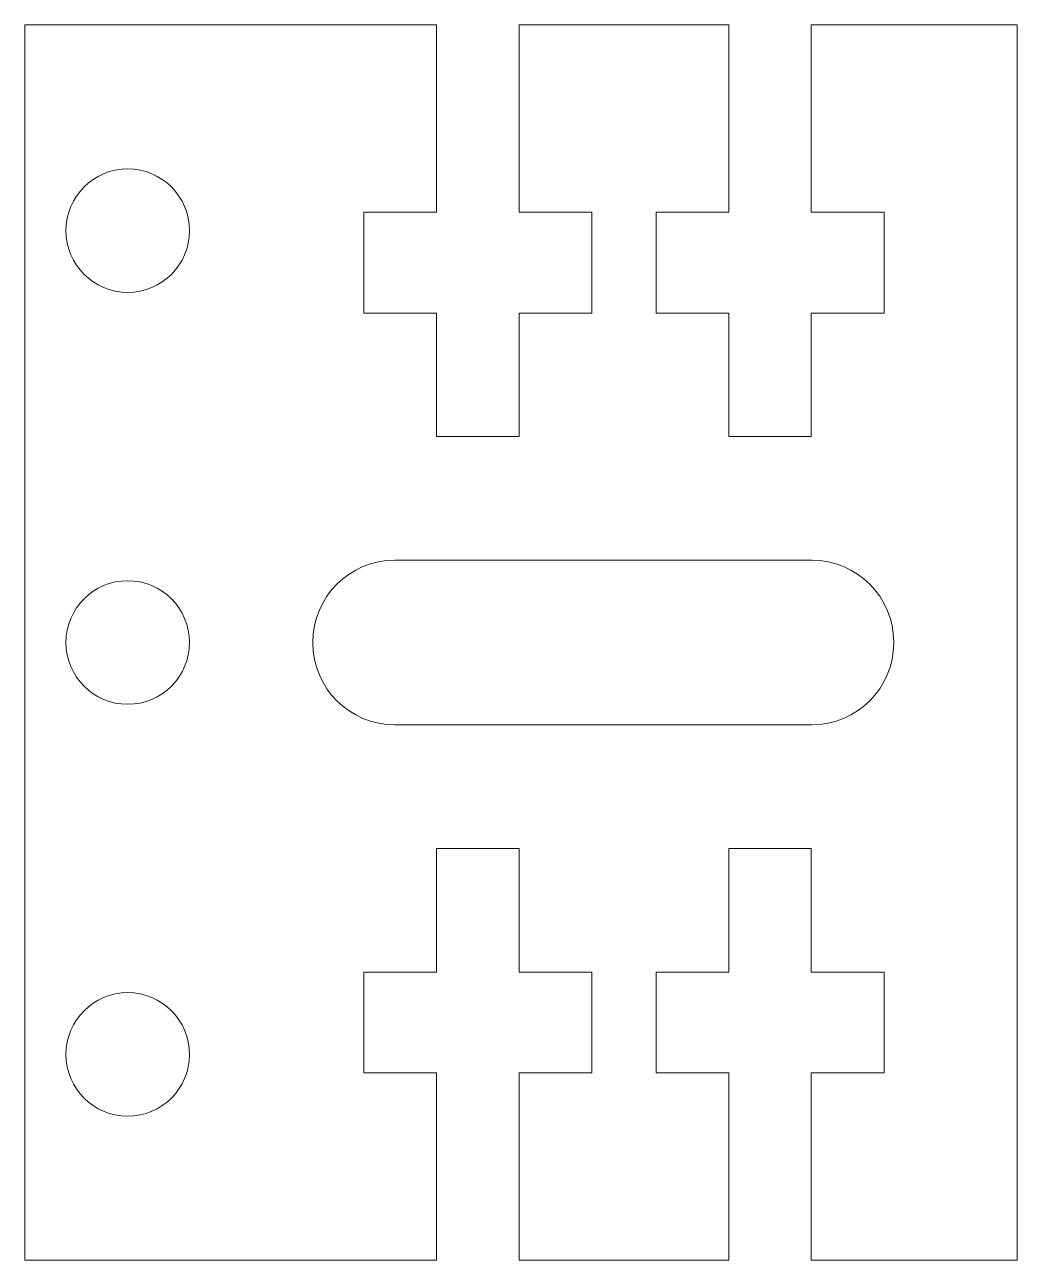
# Model space of a CAD drawing. Header units: millimetres. Extents: x -3.6 to 20.5, y 15.5 to 45.5.
import ezdxf

# ---------------------------------------------------------------- set-up
doc = ezdxf.new("R2010")
doc.units = ezdxf.units.MM

msp = doc.modelspace()

# ---------------------------------------------------------------- linework, layer by layer
at = {"color": 7, "linetype": 'Continuous', "lineweight": 15}
for p, q in [((-3.571, 45.459), (-3.571, 15.459)), ((6.429, 45.459), (-3.571, 45.459)), ((6.429, 40.909), (6.429, 45.459)), ((8.429, 45.459), (8.429, 40.909)), ((13.525, 45.459), (8.429, 45.459)), ((13.525, 40.909), (13.525, 45.459)), ((15.525, 45.459), (15.525, 40.909)), ((20.525, 45.459), (15.525, 45.459)), ((20.525, 15.459), (20.525, 45.459)), ((4.659, 40.909), (6.429, 40.909)), ((4.659, 38.459), (4.659, 40.909)), ((8.429, 40.909), (10.199, 40.909)), ((10.199, 40.909), (10.199, 38.459)), ((11.755, 40.909), (13.525, 40.909)), ((11.755, 38.459), (11.755, 40.909)), ((15.525, 40.909), (17.295, 40.909)), ((17.295, 40.909), (17.295, 38.459)), ((6.429, 38.459), (4.659, 38.459)), ((6.429, 35.459), (6.429, 38.459)), ((8.429, 38.459), (8.429, 35.459)), ((10.199, 38.459), (8.429, 38.459)), ((13.525, 38.459), (11.755, 38.459)), ((13.525, 35.459), (13.525, 38.459)), ((15.525, 38.459), (15.525, 35.459)), ((17.295, 38.459), (15.525, 38.459)), ((8.429, 35.459), (6.429, 35.459)), ((15.525, 35.459), (13.525, 35.459)), ((15.535, 32.459), (5.415, 32.459)), ((3.425, 30.469), (3.425, 30.449)), ((17.525, 30.449), (17.525, 30.469)), ((5.415, 28.459), (15.535, 28.459)), ((6.429, 25.459), (8.429, 25.459)), ((6.429, 22.459), (6.429, 25.459)), ((8.429, 25.459), (8.429, 22.459)), ((13.525, 25.459), (15.525, 25.459)), ((13.525, 22.459), (13.525, 25.459)), ((15.525, 25.459), (15.525, 22.459)), ((4.659, 22.459), (6.429, 22.459)), ((4.659, 20.009), (4.659, 22.459)), ((8.429, 22.459), (10.199, 22.459)), ((10.199, 22.459), (10.199, 20.009)), ((11.755, 22.459), (13.525, 22.459)), ((11.755, 20.009), (11.755, 22.459)), ((15.525, 22.459), (17.295, 22.459)), ((17.295, 22.459), (17.295, 20.009)), ((6.429, 20.009), (4.659, 20.009)), ((6.429, 15.459), (6.429, 20.009)), ((10.199, 20.009), (8.429, 20.009)), ((8.429, 20.009), (8.429, 15.459)), ((13.525, 20.009), (11.755, 20.009)), ((13.525, 15.459), (13.525, 20.009)), ((15.525, 20.009), (15.525, 15.459)), ((17.295, 20.009), (15.525, 20.009)), ((-3.571, 15.459), (6.429, 15.459)), ((8.429, 15.459), (13.525, 15.459)), ((15.525, 15.459), (20.525, 15.459))]:
    msp.add_line(p, q, dxfattribs=at)
for centre in [(-1.071, 40.459), (-1.071, 30.459), (-1.071, 20.459)]:
    msp.add_circle(centre, 1.5, dxfattribs=at)
for centre, start, end in [((5.415, 30.469), 90, 180), ((15.535, 30.469), 0, 90), ((5.415, 30.449), 180, 270), ((15.535, 30.449), 270, 0)]:
    msp.add_arc(centre, 1.99, start, end, dxfattribs=at)

doc.saveas('drawing.dxf')
